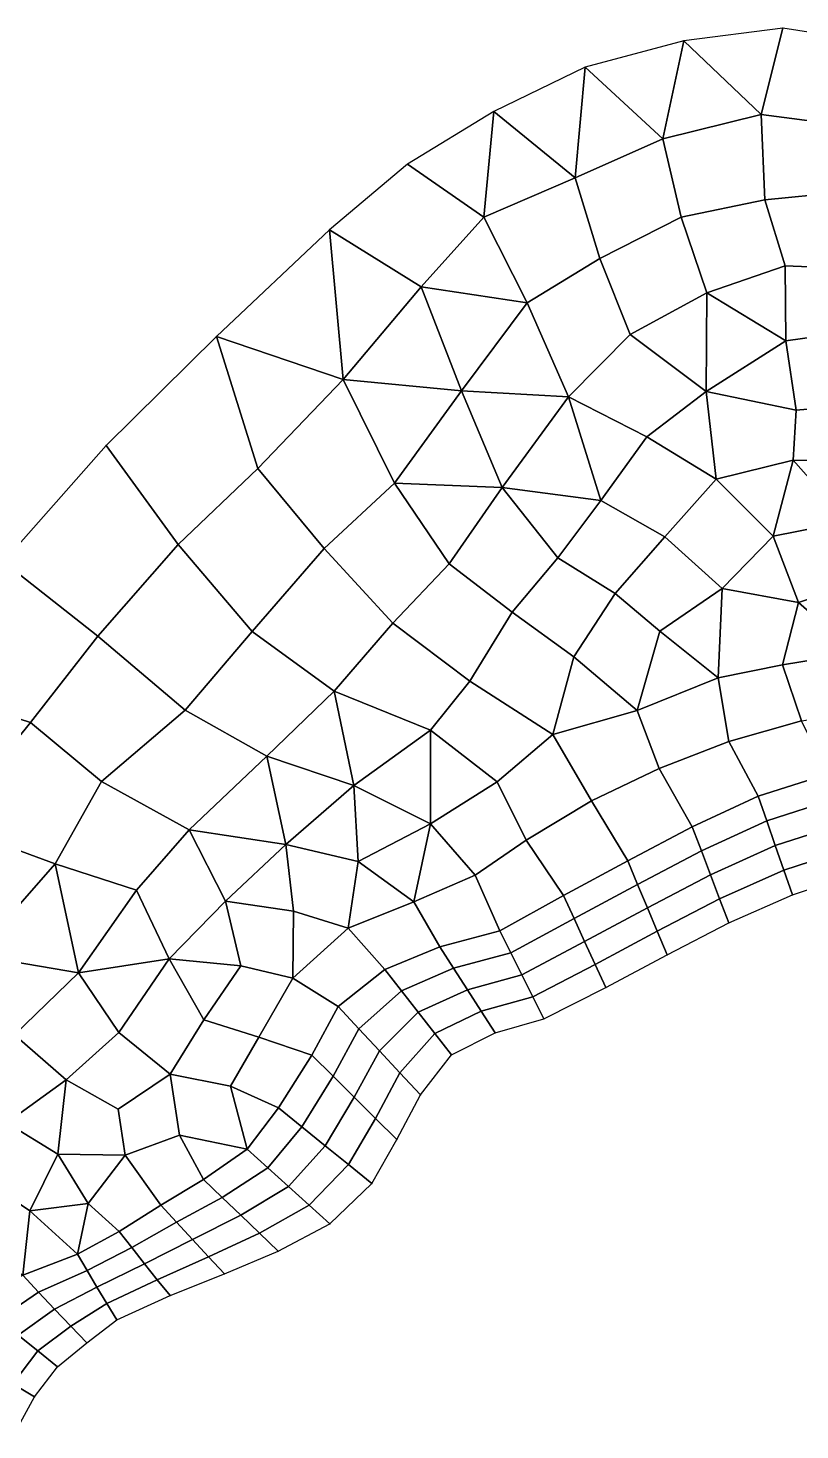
# Model space of a CAD drawing. Extents: x 391089 to 406232, y 6461839 to 6471033.
# Drawn here: x 405050.3 to 405203.7, y 6470607.4 to 6470885.8 of the extents above; entities that cross this region are included whole.
import ezdxf

# ---------------------------------------------------------------- set-up
doc = ezdxf.new("R2010")
doc.units = 0
for name, color, linetype in [('MESH_BOUND', 25, 'CONTINUOUS'), ('MESH_ELEMS', 18, 'CONTINUOUS'), ('MESH_NODES', 18, 'CONTINUOUS')]:
    doc.layers.add(name, color=color, linetype=linetype)

msp = doc.modelspace()

# ---------------------------------------------------------------- linework, layer by layer
at = {"layer": 'MESH_BOUND', "color": 25}
for points in [[(405200.269, 6470885.81, 4.165), (405180.572, 6470883.25, 4.339)], [(405220.258, 6470882.64, 8.825), (405200.269, 6470885.81, 4.165)], [(405180.572, 6470883.25, 4.339), (405161.008, 6470878.07, 4.041)], [(405161.008, 6470878.07, 4.041), (405142.82, 6470869.24, 4.021)], [(405142.82, 6470869.24, 4.021), (405125.669, 6470858.75, 3.644)], [(405125.669, 6470858.75, 3.644), (405110.2, 6470845.7, 4.133)], [(405110.2, 6470845.7, 4.133), (405087.75, 6470824.56, 4.564)], [(405087.75, 6470824.56, 4.564), (405065.804, 6470802.9, 4.353)], [(405065.804, 6470802.9, 4.353), (405045.421, 6470779.8, 3.549)], [(405202.15, 6470713.65, 3.89), (405215.252, 6470717.96, 4.118)], [(405189.523, 6470708.11, 3.747), (405202.15, 6470713.65, 3.89)], [(405177.264, 6470701.75, 3.565), (405189.523, 6470708.11, 3.747)], [(405165.074, 6470695.26, 3.728), (405177.264, 6470701.75, 3.565)], [(405152.762, 6470689, 3.769), (405165.074, 6470695.26, 3.728)], [(405143.088, 6470686.25, 3.263), (405152.762, 6470689, 3.769)], [(405134.412, 6470681.84, 3.865), (405143.088, 6470686.25, 3.263)], [(405128.273, 6470673.91, 4.259), (405134.412, 6470681.84, 3.865)], [(405123.572, 6470665.04, 3.8), (405128.273, 6470673.91, 4.259)], [(405118.617, 6470656.3, 3.164), (405123.572, 6470665.04, 3.8)], [(405110.269, 6470648.29, 4.526), (405118.617, 6470656.3, 3.164)], [(405100.013, 6470642.89, 3.43), (405110.269, 6470648.29, 4.526)], [(405089.308, 6470638.37, 3.577), (405100.013, 6470642.89, 3.43)], [(405078.523, 6470634.04, 3.817), (405089.308, 6470638.37, 3.577)], [(405067.935, 6470629.25, 2.828), (405078.523, 6470634.04, 3.817)], [(405061.984, 6470624.65, 3.97), (405067.935, 6470629.25, 2.828)], [(405056.141, 6470619.9, 4.121), (405061.984, 6470624.65, 3.97)], [(405051.593, 6470613.91, 3.779), (405056.141, 6470619.9, 4.121)], [(405047.963, 6470607.36, 4.02), (405051.593, 6470613.91, 3.779)]]:
    msp.add_polyline3d(points, dxfattribs=at)
at = {"layer": 'MESH_ELEMS', "color": 178}
for points in [[(405195.987, 6470868.66, 3.842), (405200.269, 6470885.81, 4.165), (405180.572, 6470883.25, 4.339), (405195.987, 6470868.66, 3.842)], [(405210.65, 6470866.72, 5.116), (405220.258, 6470882.64, 8.825), (405200.269, 6470885.81, 4.165), (405195.987, 6470868.66, 3.842)], [(405176.386, 6470863.8, 4.218), (405180.572, 6470883.25, 4.339), (405161.008, 6470878.07, 4.041), (405176.386, 6470863.8, 4.218)], [(405180.572, 6470883.25, 4.339), (405176.386, 6470863.8, 4.218), (405195.987, 6470868.66, 3.842), (405180.572, 6470883.25, 4.339)], [(405159.01, 6470856.09, 4.466), (405161.008, 6470878.07, 4.041), (405142.82, 6470869.24, 4.021), (405159.01, 6470856.09, 4.466)], [(405161.008, 6470878.07, 4.041), (405159.01, 6470856.09, 4.466), (405176.386, 6470863.8, 4.218), (405161.008, 6470878.07, 4.041)], [(405125.669, 6470858.75, 3.644), (405140.862, 6470848.25, 4.476), (405142.82, 6470869.24, 4.021), (405125.669, 6470858.75, 3.644)], [(405140.862, 6470848.25, 4.476), (405159.01, 6470856.09, 4.466), (405142.82, 6470869.24, 4.021), (405140.862, 6470848.25, 4.476)], [(405180.073, 6470848.24, 4.475), (405196.693, 6470851.7, 4.351), (405195.987, 6470868.66, 3.842), (405176.386, 6470863.8, 4.218)], [(405196.693, 6470851.7, 4.351), (405211.442, 6470853.15, 4.896), (405210.65, 6470866.72, 5.116), (405195.987, 6470868.66, 3.842)], [(405180.073, 6470848.24, 4.475), (405176.386, 6470863.8, 4.218), (405159.01, 6470856.09, 4.466), (405163.921, 6470840.05, 4.656)], [(405125.669, 6470858.75, 3.644), (405110.2, 6470845.7, 4.133), (405128.403, 6470834.4, 2.773), (405140.862, 6470848.25, 4.476)], [(405163.921, 6470840.05, 4.656), (405159.01, 6470856.09, 4.466), (405140.862, 6470848.25, 4.476), (405149.47, 6470831.24, 4.505)], [(405200.734, 6470838.56, 4.436), (405215.208, 6470838.01, 6.513), (405211.442, 6470853.15, 4.896), (405196.693, 6470851.7, 4.351)], [(405185.135, 6470833.2, 4.121), (405200.734, 6470838.56, 4.436), (405196.693, 6470851.7, 4.351), (405180.073, 6470848.24, 4.475)], [(405149.47, 6470831.24, 4.505), (405140.862, 6470848.25, 4.476), (405128.403, 6470834.4, 2.773), (405149.47, 6470831.24, 4.505)], [(405185.135, 6470833.2, 4.121), (405180.073, 6470848.24, 4.475), (405163.921, 6470840.05, 4.656), (405169.899, 6470824.97, 4.294)], [(405087.75, 6470824.56, 4.564), (405112.889, 6470815.99, 3.826), (405110.2, 6470845.7, 4.133), (405087.75, 6470824.56, 4.564)], [(405112.889, 6470815.99, 3.826), (405128.403, 6470834.4, 2.773), (405110.2, 6470845.7, 4.133), (405112.889, 6470815.99, 3.826)], [(405169.899, 6470824.97, 4.294), (405163.921, 6470840.05, 4.656), (405149.47, 6470831.24, 4.505), (405157.677, 6470812.58, 4.122)], [(405200.887, 6470823.69, 4.688), (405200.734, 6470838.56, 4.436), (405185.135, 6470833.2, 4.121), (405200.887, 6470823.69, 4.688)], [(405213.151, 6470825.39, 5.148), (405215.208, 6470838.01, 6.513), (405200.734, 6470838.56, 4.436), (405200.887, 6470823.69, 4.688)], [(405112.889, 6470815.99, 3.826), (405136.382, 6470813.78, 4.443), (405128.403, 6470834.4, 2.773), (405112.889, 6470815.99, 3.826)], [(405128.403, 6470834.4, 2.773), (405136.382, 6470813.78, 4.443), (405149.47, 6470831.24, 4.505), (405128.403, 6470834.4, 2.773)], [(405169.899, 6470824.97, 4.294), (405185.031, 6470813.59, 4.346), (405185.135, 6470833.2, 4.121), (405169.899, 6470824.97, 4.294)], [(405185.135, 6470833.2, 4.121), (405185.031, 6470813.59, 4.346), (405200.887, 6470823.69, 4.688), (405185.135, 6470833.2, 4.121)], [(405157.677, 6470812.58, 4.122), (405149.47, 6470831.24, 4.505), (405136.382, 6470813.78, 4.443), (405157.677, 6470812.58, 4.122)], [(405065.804, 6470802.9, 4.353), (405080.13, 6470783.21, 3.805), (405095.962, 6470798.3, 4.292), (405087.75, 6470824.56, 4.564)], [(405087.75, 6470824.56, 4.564), (405095.962, 6470798.3, 4.292), (405112.889, 6470815.99, 3.826), (405087.75, 6470824.56, 4.564)], [(405169.899, 6470824.97, 4.294), (405157.677, 6470812.58, 4.122), (405173.223, 6470804.59, 3.483), (405185.031, 6470813.59, 4.346)], [(405213.151, 6470825.39, 5.148), (405200.887, 6470823.69, 4.688), (405202.904, 6470809.93, 4.451), (405217.308, 6470811.17, 7.316)], [(405185.031, 6470813.59, 4.346), (405202.904, 6470809.93, 4.451), (405200.887, 6470823.69, 4.688), (405185.031, 6470813.59, 4.346)], [(405123.103, 6470795.43, 4.121), (405112.889, 6470815.99, 3.826), (405095.962, 6470798.3, 4.292), (405109.14, 6470782.46, 4.272)], [(405136.382, 6470813.78, 4.443), (405112.889, 6470815.99, 3.826), (405123.103, 6470795.43, 4.121), (405136.382, 6470813.78, 4.443)], [(405144.485, 6470794.56, 3.667), (405136.382, 6470813.78, 4.443), (405123.103, 6470795.43, 4.121), (405144.485, 6470794.56, 3.667)], [(405136.382, 6470813.78, 4.443), (405144.485, 6470794.56, 3.667), (405157.677, 6470812.58, 4.122), (405136.382, 6470813.78, 4.443)], [(405173.223, 6470804.59, 3.483), (405187.006, 6470796.19, 4.101), (405185.031, 6470813.59, 4.346), (405173.223, 6470804.59, 3.483)], [(405187.006, 6470796.19, 4.101), (405202.338, 6470799.96, 4.233), (405202.904, 6470809.93, 4.451), (405185.031, 6470813.59, 4.346)], [(405144.485, 6470794.56, 3.667), (405164.108, 6470791.97, 3.807), (405157.677, 6470812.58, 4.122), (405144.485, 6470794.56, 3.667)], [(405164.108, 6470791.97, 3.807), (405173.223, 6470804.59, 3.483), (405157.677, 6470812.58, 4.122), (405164.108, 6470791.97, 3.807)], [(405217.382, 6470799.87, 6.525), (405217.308, 6470811.17, 7.316), (405202.904, 6470809.93, 4.451), (405202.338, 6470799.96, 4.233)], [(405080.13, 6470783.21, 3.805), (405065.804, 6470802.9, 4.353), (405045.421, 6470779.8, 3.549), (405064.13, 6470765, 4.104)], [(405176.803, 6470784.75, 4.247), (405187.006, 6470796.19, 4.101), (405173.223, 6470804.59, 3.483), (405164.108, 6470791.97, 3.807)], [(405187.006, 6470796.19, 4.101), (405198.309, 6470784.9, 4.173), (405202.338, 6470799.96, 4.233), (405187.006, 6470796.19, 4.101)], [(405213.095, 6470787.79, 4.36), (405202.338, 6470799.96, 4.233), (405198.309, 6470784.9, 4.173), (405213.095, 6470787.79, 4.36)], [(405202.338, 6470799.96, 4.233), (405213.095, 6470787.79, 4.36), (405217.382, 6470799.87, 6.525), (405202.338, 6470799.96, 4.233)], [(405109.14, 6470782.46, 4.272), (405095.962, 6470798.3, 4.292), (405080.13, 6470783.21, 3.805), (405094.827, 6470765.95, 4.164)], [(405109.14, 6470782.46, 4.272), (405122.797, 6470767.62, 3.951), (405133.968, 6470779.4, 3.74), (405123.103, 6470795.43, 4.121)], [(405144.485, 6470794.56, 3.667), (405123.103, 6470795.43, 4.121), (405133.968, 6470779.4, 3.74), (405144.485, 6470794.56, 3.667)], [(405133.968, 6470779.4, 3.74), (405146.48, 6470769.81, 3.915), (405155.532, 6470780.57, 4.226), (405144.485, 6470794.56, 3.667)], [(405164.108, 6470791.97, 3.807), (405144.485, 6470794.56, 3.667), (405155.532, 6470780.57, 4.226), (405164.108, 6470791.97, 3.807)], [(405176.803, 6470784.75, 4.247), (405188.236, 6470774.5, 4.376), (405198.309, 6470784.9, 4.173), (405187.006, 6470796.19, 4.101)], [(405166.977, 6470773.5, 4.275), (405176.803, 6470784.75, 4.247), (405164.108, 6470791.97, 3.807), (405155.532, 6470780.57, 4.226)], [(405203.347, 6470771.69, 4.417), (405217.533, 6470776.35, 4.476), (405213.095, 6470787.79, 4.36), (405198.309, 6470784.9, 4.173)], [(405064.13, 6470765, 4.104), (405081.519, 6470750.33, 3.959), (405094.827, 6470765.95, 4.164), (405080.13, 6470783.21, 3.805)], [(405175.853, 6470765.99, 4.487), (405188.236, 6470774.5, 4.376), (405176.803, 6470784.75, 4.247), (405166.977, 6470773.5, 4.275)], [(405188.236, 6470774.5, 4.376), (405203.347, 6470771.69, 4.417), (405198.309, 6470784.9, 4.173), (405188.236, 6470774.5, 4.376)], [(405094.827, 6470765.95, 4.164), (405111.114, 6470754.07, 4.069), (405122.797, 6470767.62, 3.951), (405109.14, 6470782.46, 4.272)], [(405166.977, 6470773.5, 4.275), (405155.532, 6470780.57, 4.226), (405146.48, 6470769.81, 3.915), (405158.755, 6470760.92, 4.337)], [(405045.421, 6470779.8, 3.549), (405025.918, 6470755.92, 3.135), (405050.743, 6470747.86, 4.169), (405064.13, 6470765, 4.104)], [(405122.797, 6470767.62, 3.951), (405138.079, 6470756.11, 4.088), (405146.48, 6470769.81, 3.915), (405133.968, 6470779.4, 3.74)], [(405188.236, 6470774.5, 4.376), (405175.853, 6470765.99, 4.487), (405187.425, 6470756.76, 4.509), (405188.236, 6470774.5, 4.376)], [(405200.227, 6470759.33, 4.55), (405203.347, 6470771.69, 4.417), (405188.236, 6470774.5, 4.376), (405187.425, 6470756.76, 4.509)], [(405203.347, 6470771.69, 4.417), (405214.74, 6470761.74, 4.709), (405217.533, 6470776.35, 4.476), (405203.347, 6470771.69, 4.417)], [(405175.853, 6470765.99, 4.487), (405166.977, 6470773.5, 4.275), (405158.755, 6470760.92, 4.337), (405171.318, 6470750.26, 4.379)], [(405203.347, 6470771.69, 4.417), (405200.227, 6470759.33, 4.55), (405214.74, 6470761.74, 4.709), (405203.347, 6470771.69, 4.417)], [(405158.755, 6470760.92, 4.337), (405146.48, 6470769.81, 3.915), (405138.079, 6470756.11, 4.088), (405154.548, 6470745.51, 4.326)], [(405097.706, 6470741.17, 3.963), (405111.114, 6470754.07, 4.069), (405094.827, 6470765.95, 4.164), (405081.519, 6470750.33, 3.959)], [(405130.246, 6470746.34, 4.107), (405138.079, 6470756.11, 4.088), (405122.797, 6470767.62, 3.951), (405111.114, 6470754.07, 4.069)], [(405175.853, 6470765.99, 4.487), (405171.318, 6470750.26, 4.379), (405187.425, 6470756.76, 4.509), (405175.853, 6470765.99, 4.487)], [(405064.904, 6470736.15, 4.096), (405081.519, 6470750.33, 3.959), (405064.13, 6470765, 4.104), (405050.743, 6470747.86, 4.169)], [(405158.755, 6470760.92, 4.337), (405154.548, 6470745.51, 4.326), (405171.318, 6470750.26, 4.379), (405158.755, 6470760.92, 4.337)], [(405214.74, 6470761.74, 4.709), (405200.227, 6470759.33, 4.55), (405203.987, 6470748.24, 4.536), (405218.285, 6470750.42, 4.642)], [(405200.227, 6470759.33, 4.55), (405187.425, 6470756.76, 4.509), (405189.508, 6470744.08, 4.372), (405203.987, 6470748.24, 4.536)], [(405050.743, 6470747.86, 4.169), (405025.918, 6470755.92, 3.135), (405034.401, 6470727.62, 4.002), (405050.743, 6470747.86, 4.169)], [(405143.472, 6470736.09, 4.333), (405154.548, 6470745.51, 4.326), (405138.079, 6470756.11, 4.088), (405130.246, 6470746.34, 4.107)], [(405171.318, 6470750.26, 4.379), (405175.708, 6470738.73, 4.458), (405189.508, 6470744.08, 4.372), (405187.425, 6470756.76, 4.509)], [(405097.706, 6470741.17, 3.963), (405115.018, 6470735.37, 4.044), (405111.114, 6470754.07, 4.069), (405097.706, 6470741.17, 3.963)], [(405111.114, 6470754.07, 4.069), (405115.018, 6470735.37, 4.044), (405130.246, 6470746.34, 4.107), (405111.114, 6470754.07, 4.069)], [(405082.319, 6470726.56, 3.861), (405097.706, 6470741.17, 3.963), (405081.519, 6470750.33, 3.959), (405064.904, 6470736.15, 4.096)], [(405175.708, 6470738.73, 4.458), (405171.318, 6470750.26, 4.379), (405154.548, 6470745.51, 4.326), (405162.25, 6470732.29, 4.41)], [(405055.672, 6470719.78, 3.802), (405064.904, 6470736.15, 4.096), (405050.743, 6470747.86, 4.169), (405034.401, 6470727.62, 4.002)], [(405203.987, 6470748.24, 4.536), (405189.508, 6470744.08, 4.372), (405195.391, 6470733.22, 4.518), (405209.134, 6470737.62, 4.556)], [(405130.246, 6470746.34, 4.107), (405115.018, 6470735.37, 4.044), (405130.281, 6470727.72, 4.255), (405130.246, 6470746.34, 4.107)], [(405130.246, 6470746.34, 4.107), (405130.281, 6470727.72, 4.255), (405143.472, 6470736.09, 4.333), (405130.246, 6470746.34, 4.107)], [(405143.472, 6470736.09, 4.333), (405149.235, 6470724.5, 4.464), (405162.25, 6470732.29, 4.41), (405154.548, 6470745.51, 4.326)], [(405182.26, 6470727.13, 3.96), (405195.391, 6470733.22, 4.518), (405189.508, 6470744.08, 4.372), (405175.708, 6470738.73, 4.458)], [(405101.535, 6470723.64, 4.131), (405097.706, 6470741.17, 3.963), (405082.319, 6470726.56, 3.861), (405101.535, 6470723.64, 4.131)], [(405115.018, 6470735.37, 4.044), (405097.706, 6470741.17, 3.963), (405101.535, 6470723.64, 4.131), (405115.018, 6470735.37, 4.044)], [(405169.444, 6470720.37, 4.537), (405182.26, 6470727.13, 3.96), (405175.708, 6470738.73, 4.458), (405162.25, 6470732.29, 4.41)], [(405071.85, 6470714.56, 3.881), (405082.319, 6470726.56, 3.861), (405064.904, 6470736.15, 4.096), (405055.672, 6470719.78, 3.802)], [(405101.535, 6470723.64, 4.131), (405115.885, 6470720.26, 4.155), (405115.018, 6470735.37, 4.044), (405101.535, 6470723.64, 4.131)], [(405115.018, 6470735.37, 4.044), (405115.885, 6470720.26, 4.155), (405130.281, 6470727.72, 4.255), (405115.018, 6470735.37, 4.044)], [(405149.235, 6470724.5, 4.464), (405143.472, 6470736.09, 4.333), (405130.281, 6470727.72, 4.255), (405139.114, 6470717.58, 4.491)], [(405195.391, 6470733.22, 4.518), (405197.076, 6470728.32, 3.748), (405210.658, 6470732.7, 4.926), (405209.134, 6470737.62, 4.556)], [(405182.26, 6470727.13, 3.96), (405184.071, 6470722.38, 3.857), (405197.076, 6470728.32, 3.748), (405195.391, 6470733.22, 4.518)], [(405197.076, 6470728.32, 3.748), (405198.761, 6470723.43, 1.742), (405212.183, 6470727.78, 3.004), (405210.658, 6470732.7, 4.926)], [(405156.677, 6470713.52, 4.679), (405169.444, 6470720.37, 4.537), (405162.25, 6470732.29, 4.41), (405149.235, 6470724.5, 4.464)], [(405039.707, 6470701.64, 3.709), (405055.672, 6470719.78, 3.802), (405034.401, 6470727.62, 4.002), (405039.707, 6470701.64, 3.709)], [(405126.921, 6470712.25, 4.333), (405130.281, 6470727.72, 4.255), (405115.885, 6470720.26, 4.155), (405126.921, 6470712.25, 4.333)], [(405139.114, 6470717.58, 4.491), (405130.281, 6470727.72, 4.255), (405126.921, 6470712.25, 4.333), (405139.114, 6470717.58, 4.491)], [(405169.444, 6470720.37, 4.537), (405171.395, 6470715.72, 3.348), (405184.071, 6470722.38, 3.857), (405182.26, 6470727.13, 3.96)], [(405184.071, 6470722.38, 3.857), (405185.882, 6470717.62, 2.01), (405198.761, 6470723.43, 1.742), (405197.076, 6470728.32, 3.748)], [(405198.761, 6470723.43, 1.742), (405200.454, 6470718.54, 2.081), (405213.716, 6470722.87, 2.682), (405212.183, 6470727.78, 3.004)], [(405071.85, 6470714.56, 3.881), (405078.32, 6470700.91, 3.876), (405089.509, 6470712.41, 4.192), (405082.319, 6470726.56, 3.861)], [(405101.535, 6470723.64, 4.131), (405082.319, 6470726.56, 3.861), (405089.509, 6470712.41, 4.192), (405101.535, 6470723.64, 4.131)], [(405144, 6470706.5, 4.562), (405156.677, 6470713.52, 4.679), (405149.235, 6470724.5, 4.464), (405139.114, 6470717.58, 4.491)], [(405103.004, 6470710.43, 4.014), (405101.535, 6470723.64, 4.131), (405089.509, 6470712.41, 4.192), (405103.004, 6470710.43, 4.014)], [(405103.004, 6470710.43, 4.014), (405113.893, 6470707.04, 4.264), (405115.885, 6470720.26, 4.155), (405101.535, 6470723.64, 4.131)], [(405171.395, 6470715.72, 3.348), (405173.345, 6470711.06, 2.203), (405185.882, 6470717.62, 2.01), (405184.071, 6470722.38, 3.857)], [(405185.882, 6470717.62, 2.01), (405187.701, 6470712.87, 2.363), (405200.454, 6470718.54, 2.081), (405198.761, 6470723.43, 1.742)], [(405200.454, 6470718.54, 2.081), (405202.15, 6470713.65, 3.89), (405215.252, 6470717.96, 4.118), (405213.716, 6470722.87, 2.682)], [(405039.707, 6470701.64, 3.709), (405060.321, 6470698.18, 4.068), (405055.672, 6470719.78, 3.802), (405039.707, 6470701.64, 3.709)], [(405071.85, 6470714.56, 3.881), (405055.672, 6470719.78, 3.802), (405060.321, 6470698.18, 4.068), (405071.85, 6470714.56, 3.881)], [(405126.921, 6470712.25, 4.333), (405115.885, 6470720.26, 4.155), (405113.893, 6470707.04, 4.264), (405126.921, 6470712.25, 4.333)], [(405156.677, 6470713.52, 4.679), (405158.772, 6470708.95, 4.569), (405171.395, 6470715.72, 3.348), (405169.444, 6470720.37, 4.537)], [(405132.11, 6470703.33, 4.502), (405144, 6470706.5, 4.562), (405139.114, 6470717.58, 4.491), (405126.921, 6470712.25, 4.333)], [(405173.345, 6470711.06, 2.203), (405175.303, 6470706.4, 2.674), (405187.701, 6470712.87, 2.363), (405185.882, 6470717.62, 2.01)], [(405187.701, 6470712.87, 2.363), (405189.523, 6470708.11, 3.747), (405202.15, 6470713.65, 3.89), (405200.454, 6470718.54, 2.081)], [(405078.32, 6470700.91, 3.876), (405071.85, 6470714.56, 3.881), (405060.321, 6470698.18, 4.068), (405078.32, 6470700.91, 3.876)], [(405144, 6470706.5, 4.562), (405146.186, 6470702.12, 3.898), (405158.772, 6470708.95, 4.569), (405156.677, 6470713.52, 4.679)], [(405158.772, 6470708.95, 4.569), (405160.867, 6470704.39, 2.893), (405173.345, 6470711.06, 2.203), (405171.395, 6470715.72, 3.348)], [(405089.509, 6470712.41, 4.192), (405078.32, 6470700.91, 3.876), (405092.581, 6470699.55, 4.126), (405089.509, 6470712.41, 4.192)], [(405092.581, 6470699.55, 4.126), (405102.927, 6470697.09, 4.047), (405103.004, 6470710.43, 4.014), (405089.509, 6470712.41, 4.192)], [(405102.927, 6470697.09, 4.047), (405113.893, 6470707.04, 4.264), (405103.004, 6470710.43, 4.014), (405102.927, 6470697.09, 4.047)], [(405126.921, 6470712.25, 4.333), (405113.893, 6470707.04, 4.264), (405121.17, 6470698.81, 4.419), (405132.11, 6470703.33, 4.502)], [(405160.867, 6470704.39, 2.893), (405162.969, 6470699.82, 2.336), (405175.303, 6470706.4, 2.674), (405173.345, 6470711.06, 2.203)], [(405175.303, 6470706.4, 2.674), (405177.264, 6470701.75, 3.565), (405189.523, 6470708.11, 3.747), (405187.701, 6470712.87, 2.363)], [(405146.186, 6470702.12, 3.898), (405148.373, 6470697.75, 2.717), (405160.867, 6470704.39, 2.893), (405158.772, 6470708.95, 4.569)], [(405111.93, 6470691.45, 4.274), (405121.17, 6470698.81, 4.419), (405113.893, 6470707.04, 4.264), (405102.927, 6470697.09, 4.047)], [(405146.186, 6470702.12, 3.898), (405144, 6470706.5, 4.562), (405132.11, 6470703.33, 4.502), (405134.851, 6470699.06, 3.744)], [(405162.969, 6470699.82, 2.336), (405165.074, 6470695.26, 3.728), (405177.264, 6470701.75, 3.565), (405175.303, 6470706.4, 2.674)], [(405134.851, 6470699.06, 3.744), (405132.11, 6470703.33, 4.502), (405121.17, 6470698.81, 4.419), (405124.478, 6470694.57, 3.863)], [(405148.373, 6470697.75, 2.717), (405146.186, 6470702.12, 3.898), (405134.851, 6470699.06, 3.744), (405137.593, 6470694.79, 2.832)], [(405148.373, 6470697.75, 2.717), (405150.565, 6470693.38, 1.859), (405162.969, 6470699.82, 2.336), (405160.867, 6470704.39, 2.893)], [(405039.707, 6470701.64, 3.709), (405047.623, 6470685.85, 3.8), (405060.321, 6470698.18, 4.068), (405039.707, 6470701.64, 3.709)], [(405078.32, 6470700.91, 3.876), (405060.321, 6470698.18, 4.068), (405068.301, 6470686.28, 3.977), (405078.32, 6470700.91, 3.876)], [(405085.18, 6470688.82, 3.908), (405078.32, 6470700.91, 3.876), (405068.301, 6470686.28, 3.977), (405078.525, 6470678.02, 3.891)], [(405078.32, 6470700.91, 3.876), (405085.18, 6470688.82, 3.908), (405092.581, 6470699.55, 4.126), (405078.32, 6470700.91, 3.876)], [(405092.581, 6470699.55, 4.126), (405085.18, 6470688.82, 3.908), (405096.168, 6470685.37, 4.048), (405102.927, 6470697.09, 4.047)], [(405150.565, 6470693.38, 1.859), (405152.762, 6470689, 3.769), (405165.074, 6470695.26, 3.728), (405162.969, 6470699.82, 2.336)], [(405068.301, 6470686.28, 3.977), (405060.321, 6470698.18, 4.068), (405047.623, 6470685.85, 3.8), (405057.845, 6470676.89, 4.017)], [(405106.65, 6470681.83, 4.12), (405111.93, 6470691.45, 4.274), (405102.927, 6470697.09, 4.047), (405096.168, 6470685.37, 4.048)], [(405124.478, 6470694.57, 3.863), (405121.17, 6470698.81, 4.419), (405111.93, 6470691.45, 4.274), (405116.014, 6470687.06, 3.816)], [(405137.593, 6470694.79, 2.832), (405134.851, 6470699.06, 3.744), (405124.478, 6470694.57, 3.863), (405127.786, 6470690.32, 3.226)], [(405150.565, 6470693.38, 1.859), (405148.373, 6470697.75, 2.717), (405137.593, 6470694.79, 2.832), (405140.339, 6470690.52, 1.94)], [(405127.786, 6470690.32, 3.226), (405124.478, 6470694.57, 3.863), (405116.014, 6470687.06, 3.816), (405120.098, 6470682.68, 2.707)], [(405140.339, 6470690.52, 1.94), (405137.593, 6470694.79, 2.832), (405127.786, 6470690.32, 3.226), (405131.098, 6470686.08, 1.934)], [(405116.014, 6470687.06, 3.816), (405111.93, 6470691.45, 4.274), (405106.65, 6470681.83, 4.12), (405110.88, 6470677.63, 4.206)], [(405152.762, 6470689, 3.769), (405150.565, 6470693.38, 1.859), (405140.339, 6470690.52, 1.94), (405143.088, 6470686.25, 3.263)], [(405090.481, 6470675.63, 4.12), (405096.168, 6470685.37, 4.048), (405085.18, 6470688.82, 3.908), (405078.525, 6470678.02, 3.891)], [(405131.098, 6470686.08, 1.934), (405127.786, 6470690.32, 3.226), (405120.098, 6470682.68, 2.707), (405124.185, 6470678.29, 1.921)], [(405143.088, 6470686.25, 3.263), (405140.339, 6470690.52, 1.94), (405131.098, 6470686.08, 1.934), (405134.412, 6470681.84, 3.865)], [(405046.06, 6470668.38, 3.993), (405057.845, 6470676.89, 4.017), (405047.623, 6470685.85, 3.8), (405035.395, 6470676.4, 3.685)], [(405068.301, 6470686.28, 3.977), (405057.845, 6470676.89, 4.017), (405068.162, 6470671.08, 3.843), (405078.525, 6470678.02, 3.891)], [(405100.082, 6470671.34, 3.978), (405106.65, 6470681.83, 4.12), (405096.168, 6470685.37, 4.048), (405090.481, 6470675.63, 4.12)], [(405120.098, 6470682.68, 2.707), (405116.014, 6470687.06, 3.816), (405110.88, 6470677.63, 4.206), (405115.109, 6470673.44, 3.085)], [(405134.412, 6470681.84, 3.865), (405131.098, 6470686.08, 1.934), (405124.185, 6470678.29, 1.921), (405128.273, 6470673.91, 4.259)], [(405124.185, 6470678.29, 1.921), (405120.098, 6470682.68, 2.707), (405115.109, 6470673.44, 3.085), (405119.34, 6470669.24, 2.16)], [(405110.88, 6470677.63, 4.206), (405106.65, 6470681.83, 4.12), (405100.082, 6470671.34, 3.978), (405104.716, 6470667.58, 4.207)], [(405057.845, 6470676.89, 4.017), (405046.06, 6470668.38, 3.993), (405056.172, 6470662.17, 3.625), (405057.845, 6470676.89, 4.017)], [(405068.162, 6470671.08, 3.843), (405057.845, 6470676.89, 4.017), (405056.172, 6470662.17, 3.625), (405069.6, 6470661.92, 3.793)], [(405080.379, 6470665.9, 3.896), (405078.525, 6470678.02, 3.891), (405068.162, 6470671.08, 3.843), (405069.6, 6470661.92, 3.793)], [(405090.481, 6470675.63, 4.12), (405078.525, 6470678.02, 3.891), (405080.379, 6470665.9, 3.896), (405093.82, 6470663.16, 4.165)], [(405115.109, 6470673.44, 3.085), (405110.88, 6470677.63, 4.206), (405104.716, 6470667.58, 4.207), (405109.35, 6470663.82, 4.128)], [(405128.273, 6470673.91, 4.259), (405124.185, 6470678.29, 1.921), (405119.34, 6470669.24, 2.16), (405123.572, 6470665.04, 3.8)], [(405090.481, 6470675.63, 4.12), (405093.82, 6470663.16, 4.165), (405100.082, 6470671.34, 3.978), (405090.481, 6470675.63, 4.12)], [(405100.082, 6470671.34, 3.978), (405093.82, 6470663.16, 4.165), (405097.927, 6470659.44, 4.343), (405104.716, 6470667.58, 4.207)], [(405119.34, 6470669.24, 2.16), (405115.109, 6470673.44, 3.085), (405109.35, 6470663.82, 4.128), (405113.983, 6470660.06, 2.182)], [(405123.572, 6470665.04, 3.8), (405119.34, 6470669.24, 2.16), (405113.983, 6470660.06, 2.182), (405118.617, 6470656.3, 3.164)], [(405056.172, 6470662.17, 3.625), (405046.06, 6470668.38, 3.993), (405042.523, 6470656.4, 3.847), (405050.628, 6470650.89, 3.329)], [(405080.379, 6470665.9, 3.896), (405069.6, 6470661.92, 3.793), (405076.66, 6470652.04, 3.986), (405085.15, 6470657.13, 3.914)], [(405085.15, 6470657.13, 3.914), (405093.82, 6470663.16, 4.165), (405080.379, 6470665.9, 3.896), (405085.15, 6470657.13, 3.914)], [(405104.716, 6470667.58, 4.207), (405097.927, 6470659.44, 4.343), (405102.035, 6470655.72, 3.468), (405109.35, 6470663.82, 4.128)], [(405093.82, 6470663.16, 4.165), (405085.15, 6470657.13, 3.914), (405088.856, 6470653.56, 3.789), (405097.927, 6470659.44, 4.343)], [(405109.35, 6470663.82, 4.128), (405102.035, 6470655.72, 3.468), (405106.151, 6470652, 2.102), (405113.983, 6470660.06, 2.182)], [(405050.628, 6470650.89, 3.329), (405062.236, 6470652.36, 3.555), (405056.172, 6470662.17, 3.625), (405050.628, 6470650.89, 3.329)], [(405069.6, 6470661.92, 3.793), (405056.172, 6470662.17, 3.625), (405062.236, 6470652.36, 3.555), (405069.6, 6470661.92, 3.793)], [(405069.6, 6470661.92, 3.793), (405062.236, 6470652.36, 3.555), (405068.36, 6470646.76, 4.275), (405076.66, 6470652.04, 3.986)], [(405097.927, 6470659.44, 4.343), (405088.856, 6470653.56, 3.789), (405092.562, 6470650, 2.765), (405102.035, 6470655.72, 3.468)], [(405113.983, 6470660.06, 2.182), (405106.151, 6470652, 2.102), (405110.269, 6470648.29, 4.526), (405118.617, 6470656.3, 3.164)], [(405039.518, 6470644.6, 3.326), (405049.22, 6470638.1, 4.009), (405050.628, 6470650.89, 3.329), (405042.523, 6470656.4, 3.847)], [(405085.15, 6470657.13, 3.914), (405076.66, 6470652.04, 3.986), (405079.807, 6470648.61, 3.684), (405088.856, 6470653.56, 3.789)], [(405102.035, 6470655.72, 3.468), (405092.562, 6470650, 2.765), (405096.285, 6470646.44, 1.66), (405106.151, 6470652, 2.102)], [(405060.1, 6470642.3, 4.113), (405062.236, 6470652.36, 3.555), (405050.628, 6470650.89, 3.329), (405060.1, 6470642.3, 4.113)], [(405068.36, 6470646.76, 4.275), (405062.236, 6470652.36, 3.555), (405060.1, 6470642.3, 4.113), (405068.36, 6470646.76, 4.275)], [(405076.66, 6470652.04, 3.986), (405068.36, 6470646.76, 4.275), (405070.882, 6470643.57, 4.07), (405079.807, 6470648.61, 3.684)], [(405088.856, 6470653.56, 3.789), (405079.807, 6470648.61, 3.684), (405082.955, 6470645.19, 2.728), (405092.562, 6470650, 2.765)], [(405106.151, 6470652, 2.102), (405096.285, 6470646.44, 1.66), (405100.013, 6470642.89, 3.43), (405110.269, 6470648.29, 4.526)], [(405049.22, 6470638.1, 4.009), (405060.1, 6470642.3, 4.113), (405050.628, 6470650.89, 3.329), (405049.22, 6470638.1, 4.009)], [(405092.562, 6470650, 2.765), (405082.955, 6470645.19, 2.728), (405086.128, 6470641.77, 2.009), (405096.285, 6470646.44, 1.66)], [(405068.36, 6470646.76, 4.275), (405060.1, 6470642.3, 4.113), (405062.035, 6470639.02, 3.661), (405070.882, 6470643.57, 4.07)], [(405079.807, 6470648.61, 3.684), (405070.882, 6470643.57, 4.07), (405073.403, 6470640.38, 2.637), (405082.955, 6470645.19, 2.728)], [(405096.285, 6470646.44, 1.66), (405086.128, 6470641.77, 2.009), (405089.308, 6470638.37, 3.577), (405100.013, 6470642.89, 3.43)], [(405070.882, 6470643.57, 4.07), (405062.035, 6470639.02, 3.661), (405063.97, 6470635.75, 2.341), (405073.403, 6470640.38, 2.637)], [(405082.955, 6470645.19, 2.728), (405073.403, 6470640.38, 2.637), (405075.958, 6470637.21, 1.733), (405086.128, 6470641.77, 2.009)], [(405060.1, 6470642.3, 4.113), (405049.22, 6470638.1, 4.009), (405052.39, 6470634.73, 3.975), (405062.035, 6470639.02, 3.661)], [(405086.128, 6470641.77, 2.009), (405075.958, 6470637.21, 1.733), (405078.523, 6470634.04, 3.817), (405089.308, 6470638.37, 3.577)], [(405049.22, 6470638.1, 4.009), (405040.62, 6470632.55, 3.971), (405044.481, 6470629.38, 4.068), (405052.39, 6470634.73, 3.975)], [(405062.035, 6470639.02, 3.661), (405052.39, 6470634.73, 3.975), (405055.56, 6470631.35, 2.283), (405063.97, 6470635.75, 2.341)], [(405073.403, 6470640.38, 2.637), (405063.97, 6470635.75, 2.341), (405065.947, 6470632.5, 1.945), (405075.958, 6470637.21, 1.733)], [(405063.97, 6470635.75, 2.341), (405055.56, 6470631.35, 2.283), (405058.766, 6470628, 1.89), (405065.947, 6470632.5, 1.945)], [(405075.958, 6470637.21, 1.733), (405065.947, 6470632.5, 1.945), (405067.935, 6470629.25, 2.828), (405078.523, 6470634.04, 3.817)], [(405052.39, 6470634.73, 3.975), (405044.481, 6470629.38, 4.068), (405048.343, 6470626.22, 1.89), (405055.56, 6470631.35, 2.283)], [(405065.947, 6470632.5, 1.945), (405058.766, 6470628, 1.89), (405061.984, 6470624.65, 3.97), (405067.935, 6470629.25, 2.828)], [(405055.56, 6470631.35, 2.283), (405048.343, 6470626.22, 1.89), (405052.237, 6470623.06, 2.103), (405058.766, 6470628, 1.89)], [(405058.766, 6470628, 1.89), (405052.237, 6470623.06, 2.103), (405056.141, 6470619.9, 4.121), (405061.984, 6470624.65, 3.97)], [(405048.343, 6470626.22, 1.89), (405042.883, 6470619.07, 2.079), (405047.234, 6470616.49, 2.662), (405052.237, 6470623.06, 2.103)], [(405052.237, 6470623.06, 2.103), (405047.234, 6470616.49, 2.662), (405051.593, 6470613.91, 3.779), (405056.141, 6470619.9, 4.121)], [(405047.234, 6470616.49, 2.662), (405042.919, 6470609.3, 2.182), (405047.963, 6470607.36, 4.02), (405051.593, 6470613.91, 3.779)]]:
    msp.add_3dface(points, dxfattribs=at)
at = {"layer": 'MESH_NODES', "color": 18}
for p in [(405200.269, 6470885.81, 4.165), (405180.572, 6470883.25, 4.339), (405161.008, 6470878.07, 4.041), (405142.82, 6470869.24, 4.021), (405195.987, 6470868.66, 3.842), (405176.386, 6470863.8, 4.218), (405125.669, 6470858.75, 3.644), (405159.01, 6470856.09, 4.466), (405196.693, 6470851.7, 4.351), (405140.862, 6470848.25, 4.476), (405180.073, 6470848.24, 4.475), (405110.2, 6470845.7, 4.133), (405163.921, 6470840.05, 4.656), (405200.734, 6470838.56, 4.436), (405128.403, 6470834.4, 2.773), (405185.135, 6470833.2, 4.121), (405149.47, 6470831.24, 4.505), (405087.75, 6470824.56, 4.564), (405169.899, 6470824.97, 4.294), (405200.887, 6470823.69, 4.688), (405112.889, 6470815.99, 3.826), (405136.382, 6470813.78, 4.443), (405185.031, 6470813.59, 4.346), (405157.677, 6470812.58, 4.122), (405202.904, 6470809.93, 4.451), (405065.804, 6470802.9, 4.353), (405173.223, 6470804.59, 3.483), (405202.338, 6470799.96, 4.233), (405095.962, 6470798.3, 4.292), (405123.103, 6470795.43, 4.121), (405144.485, 6470794.56, 3.667), (405187.006, 6470796.19, 4.101), (405164.108, 6470791.97, 3.807), (405080.13, 6470783.21, 3.805), (405176.803, 6470784.75, 4.247), (405198.309, 6470784.9, 4.173), (405109.14, 6470782.46, 4.272), (405155.532, 6470780.57, 4.226), (405133.968, 6470779.4, 3.74), (405188.236, 6470774.5, 4.376), (405166.977, 6470773.5, 4.275), (405203.347, 6470771.69, 4.417), (405146.48, 6470769.81, 3.915), (405094.827, 6470765.95, 4.164), (405122.797, 6470767.62, 3.951), (405175.853, 6470765.99, 4.487), (405064.13, 6470765, 4.104), (405158.755, 6470760.92, 4.337), (405200.227, 6470759.33, 4.55), (405138.079, 6470756.11, 4.088), (405187.425, 6470756.76, 4.509), (405111.114, 6470754.07, 4.069), (405081.519, 6470750.33, 3.959), (405171.318, 6470750.26, 4.379), (405050.743, 6470747.86, 4.169), (405130.246, 6470746.34, 4.107), (405154.548, 6470745.51, 4.326), (405189.508, 6470744.08, 4.372), (405097.706, 6470741.17, 3.963), (405175.708, 6470738.73, 4.458), (405064.904, 6470736.15, 4.096), (405115.018, 6470735.37, 4.044), (405143.472, 6470736.09, 4.333), (405195.391, 6470733.22, 4.518), (405162.25, 6470732.29, 4.41), (405130.281, 6470727.72, 4.255), (405182.26, 6470727.13, 3.96), (405197.076, 6470728.32, 3.748), (405082.319, 6470726.56, 3.861), (405149.235, 6470724.5, 4.464), (405101.535, 6470723.64, 4.131), (405184.071, 6470722.38, 3.857), (405198.761, 6470723.43, 1.742), (405055.672, 6470719.78, 3.802), (405115.885, 6470720.26, 4.155), (405169.444, 6470720.37, 4.537), (405139.114, 6470717.58, 4.491), (405185.882, 6470717.62, 2.01), (405200.454, 6470718.54, 2.081), (405071.85, 6470714.56, 3.881), (405156.677, 6470713.52, 4.679), (405171.395, 6470715.72, 3.348), (405202.15, 6470713.65, 3.89), (405089.509, 6470712.41, 4.192), (405103.004, 6470710.43, 4.014), (405126.921, 6470712.25, 4.333), (405173.345, 6470711.06, 2.203), (405187.701, 6470712.87, 2.363), (405158.772, 6470708.95, 4.569), (405189.523, 6470708.11, 3.747), (405113.893, 6470707.04, 4.264), (405144, 6470706.5, 4.562), (405175.303, 6470706.4, 2.674), (405132.11, 6470703.33, 4.502), (405146.186, 6470702.12, 3.898), (405160.867, 6470704.39, 2.893), (405078.32, 6470700.91, 3.876), (405092.581, 6470699.55, 4.126), (405162.969, 6470699.82, 2.336), (405177.264, 6470701.75, 3.565), (405060.321, 6470698.18, 4.068), (405102.927, 6470697.09, 4.047), (405121.17, 6470698.81, 4.419), (405134.851, 6470699.06, 3.744), (405148.373, 6470697.75, 2.717), (405124.478, 6470694.57, 3.863), (405137.593, 6470694.79, 2.832), (405165.074, 6470695.26, 3.728), (405111.93, 6470691.45, 4.274), (405150.565, 6470693.38, 1.859), (405085.18, 6470688.82, 3.908), (405127.786, 6470690.32, 3.226), (405140.339, 6470690.52, 1.94), (405152.762, 6470689, 3.769), (405068.301, 6470686.28, 3.977), (405096.168, 6470685.37, 4.048), (405116.014, 6470687.06, 3.816), (405131.098, 6470686.08, 1.934), (405143.088, 6470686.25, 3.263), (405120.098, 6470682.68, 2.707), (405106.65, 6470681.83, 4.12), (405134.412, 6470681.84, 3.865), (405057.845, 6470676.89, 4.017), (405078.525, 6470678.02, 3.891), (405110.88, 6470677.63, 4.206), (405124.185, 6470678.29, 1.921), (405090.481, 6470675.63, 4.12), (405100.082, 6470671.34, 3.978), (405115.109, 6470673.44, 3.085), (405128.273, 6470673.91, 4.259), (405068.162, 6470671.08, 3.843), (405119.34, 6470669.24, 2.16), (405080.379, 6470665.9, 3.896), (405104.716, 6470667.58, 4.207), (405093.82, 6470663.16, 4.165), (405109.35, 6470663.82, 4.128), (405123.572, 6470665.04, 3.8), (405056.172, 6470662.17, 3.625), (405069.6, 6470661.92, 3.793), (405097.927, 6470659.44, 4.343), (405113.983, 6470660.06, 2.182), (405085.15, 6470657.13, 3.914), (405102.035, 6470655.72, 3.468), (405118.617, 6470656.3, 3.164), (405062.236, 6470652.36, 3.555), (405076.66, 6470652.04, 3.986), (405088.856, 6470653.56, 3.789), (405106.151, 6470652, 2.102), (405050.628, 6470650.89, 3.329), (405092.562, 6470650, 2.765), (405068.36, 6470646.76, 4.275), (405079.807, 6470648.61, 3.684), (405096.285, 6470646.44, 1.66), (405110.269, 6470648.29, 4.526), (405070.882, 6470643.57, 4.07), (405082.955, 6470645.19, 2.728), (405060.1, 6470642.3, 4.113), (405086.128, 6470641.77, 2.009), (405100.013, 6470642.89, 3.43), (405062.035, 6470639.02, 3.661), (405073.403, 6470640.38, 2.637), (405089.308, 6470638.37, 3.577), (405063.97, 6470635.75, 2.341), (405075.958, 6470637.21, 1.733), (405052.39, 6470634.73, 3.975), (405065.947, 6470632.5, 1.945), (405078.523, 6470634.04, 3.817), (405055.56, 6470631.35, 2.283), (405058.766, 6470628, 1.89), (405067.935, 6470629.25, 2.828), (405061.984, 6470624.65, 3.97), (405052.237, 6470623.06, 2.103), (405056.141, 6470619.9, 4.121), (405051.593, 6470613.91, 3.779)]:
    msp.add_point(p, dxfattribs=at)

doc.saveas('drawing.dxf')
